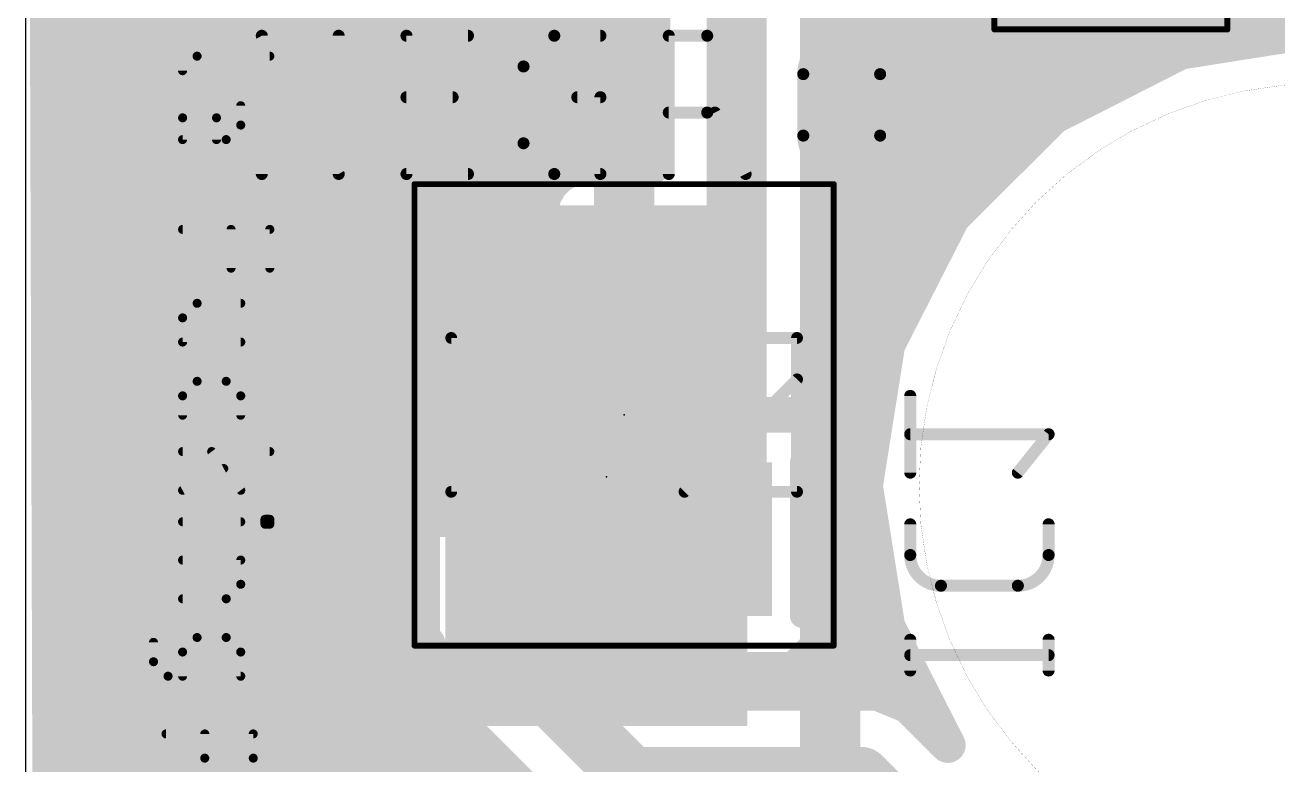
# Model space of a CAD drawing. Extents: x 96.6 to 118.5, y 69.7 to 92.9.
# Drawn here: x 96.55 to 107.13, y 81.82 to 88.07 of the extents above; entities that cross this region are included whole.
import ezdxf

# ---------------------------------------------------------------- set-up
doc = ezdxf.new("R2010")
doc.units = 0
for name, color, linetype in [('1', 12, 'CONTINUOUS'), ('16', 132, 'CONTINUOUS'), ('20', 31, 'CONTINUOUS'), ('21', 253, 'CONTINUOUS'), ('22', 253, 'CONTINUOUS'), ('23', 53, 'CONTINUOUS'), ('24', 53, 'CONTINUOUS'), ('25', 253, 'CONTINUOUS'), ('26', 253, 'CONTINUOUS'), ('39', 12, 'CONTINUOUS'), ('52', 253, 'CONTINUOUS')]:
    doc.layers.add(name, color=color, linetype=linetype)

# ---------------------------------------------------------------- blocks, each defined once
blk = doc.blocks.new('RECT')
blk.add_solid([(-0.5, -0.5), (0.5, -0.5), (-0.5, 0.5), (0.5, 0.5)])

msp = doc.modelspace()

# ---------------------------------------------------------------- linework, layer by layer
at = {"layer": '1'}
for points, const_width in [([(98.3296, 86.5078), (102.6818, 90.86)], 1.016), ([(103.35, 80.19), (103.35, 88.39)], 0.508), ([(98.3296, 83.7696), (98.3296, 86.5078)], 1.016), ([(98.815, 84.255), (98.35, 83.79)], 1.016), ([(101.46, 84.255), (98.815, 84.255)], 1.016), ([(98.35, 83.79), (98.3296, 83.7696)], 1.016), ([(98.35, 80.9), (98.35, 83.79)], 1.016)]:
    msp.add_lwpolyline(points, dxfattribs=dict(at, const_width=const_width))
at = {"layer": '1', "const_width": 0.508}
for points in [[(98.5836, 86.5078, 1), (98.0756, 86.5078)], [(98.15, 86.6874, 1), (98.5092, 86.3282)], [(98.815, 84.509, 1), (98.815, 84.001)], [(98.9946, 84.0754, 1), (98.6354, 84.4346)], [(101.46, 84.001, 1), (101.46, 84.509)], [(98.604, 83.79, 1), (98.096, 83.79)], [(98.1704, 83.9696, 1), (98.5296, 83.6104)], [(98.5296, 83.6104, 1), (98.1704, 83.9696)], [(98.15, 83.9492, 1), (98.5092, 83.59)], [(98.0756, 83.7696, 1), (98.5836, 83.7696)]]:
    msp.add_lwpolyline(points, format="xyb", dxfattribs=at)
at = {"layer": '16'}
for points, const_width in [([(97.0164, 73.8203), (97.0164, 91.9899)], 0.3), ([(101.8512, 89.001), (101.8512, 86.884)], 0.3), ([(102.56, 83.73), (102.56, 88.86)], 0.508), ([(103.2688, 84.6144), (103.2688, 88.3612)], 0.3), ([(97.0164, 88.2), (101.8512, 88.2)], 0.3), ([(103.2688, 88.2), (117.9968, 88.2)], 0.3), ([(107.5, 88.0369), (106.3086, 87.8482)], 0.3), ([(97.0164, 87.9), (101.8512, 87.9)], 0.3), ([(103.2688, 87.9), (106.6354, 87.9)], 0.3), ([(106.3086, 87.8482), (105.2339, 87.3006)], 0.3), ([(106.3086, 87.8482), (106.3086, 87.8482)], 0.3), ([(97.0164, 87.6), (101.8512, 87.6)], 0.3), ([(103.2688, 87.6), (105.8214, 87.6)], 0.3), ([(99.62, 87.39), (98.72, 86.49)], 0.508), ([(101.17, 87.39), (99.62, 87.39)], 0.508), ([(101.61, 86.95), (101.17, 87.39)], 0.508), ([(97.0164, 87.3), (101.8512, 87.3)], 0.3), ([(103.2688, 87.3), (105.2333, 87.3)], 0.3), ([(105.2339, 87.3006), (104.381, 86.4477)], 0.3), ([(105.2339, 87.3006), (105.2339, 87.3006)], 0.3), ([(101.61, 85.83), (101.61, 86.95)], 0.508), ([(97.0164, 87), (101.8512, 87)], 0.3), ([(103.2688, 87), (104.9333, 87)], 0.3), ([(101.1541, 86.8565), (101.0619, 86.8033)], 0.3), ([(101.2568, 86.884), (101.1541, 86.8565)], 0.3), ([(101.61, 86.884), (101.2568, 86.884)], 0.3), ([(101.8512, 86.884), (101.61, 86.884)], 0.3), ([(101.61, 86.884), (101.61, 85.83)], 0.3), ([(101.61, 85.83), (101.61, 86.884)], 0.3), ([(100.9867, 86.7281), (100.9335, 86.6359)], 0.3), ([(101.0619, 86.8033), (100.9867, 86.7281)], 0.3), ([(97.0164, 86.7), (100.9705, 86.7)], 0.3), ([(100.9335, 86.6359), (100.906, 86.5332)], 0.3), ([(101.61, 86.7), (101.61, 86.7)], 0.3), ([(103.2688, 86.7), (104.6333, 86.7)], 0.3), ([(98.72, 86.49), (98.72, 77.15)], 0.508), ([(100.906, 86.5332), (100.906, 85.83)], 0.3), ([(97.0164, 86.4), (100.906, 86.4)], 0.3), ([(101.61, 86.4), (101.61, 86.4)], 0.3), ([(103.2688, 86.4), (104.3567, 86.4)], 0.3), ([(104.381, 86.4477), (103.8334, 85.373)], 0.3), ([(104.381, 86.4477), (104.381, 86.4477)], 0.3), ([(97.0164, 86.1), (100.906, 86.1)], 0.3), ([(101.61, 86.1), (101.61, 86.1)], 0.3), ([(103.2688, 86.1), (104.2038, 86.1)], 0.3), ([(97.0164, 85.8), (100.906, 85.8)], 0.3), ([(100.906, 85.83), (101.61, 85.83)], 0.3), ([(101.61, 85.83), (100.906, 85.83)], 0.3), ([(100.906, 85.83), (100.906, 85.1268)], 0.3), ([(101.61, 85.83), (101.61, 85.83)], 0.3), ([(101.61, 85.83), (101.61, 85.83)], 0.3), ([(101.61, 84.776), (101.61, 85.83)], 0.3), ([(101.61, 85.83), (101.61, 85.83)], 0.3), ([(101.61, 85.83), (101.61, 84.776)], 0.3), ([(101.61, 85.8), (101.61, 85.8)], 0.3), ([(103.2688, 85.8), (104.051, 85.8)], 0.3), ([(97.0164, 85.5), (100.906, 85.5)], 0.3), ([(101.61, 85.5), (101.61, 85.5)], 0.3), ([(103.2688, 85.5), (103.8981, 85.5)], 0.3), ([(103.8334, 85.373), (103.6447, 84.1816)], 0.3), ([(103.8334, 85.373), (103.8334, 85.373)], 0.3), ([(97.0164, 85.2), (100.906, 85.2)], 0.3), ([(100.906, 85.1268), (100.9335, 85.0241)], 0.3), ([(101.61, 85.2), (101.61, 85.2)], 0.3), ([(103.2688, 85.2), (103.806, 85.2)], 0.3), ([(100.9335, 85.0241), (100.9867, 84.9319)], 0.3), ([(100.9867, 84.9319), (101.0619, 84.8567)], 0.3), ([(97.0164, 84.9), (101.0187, 84.9)], 0.3), ([(100.1716, 84.8348), (99.9052, 84.5684)], 0.3), ([(101.0999, 84.8348), (100.1716, 84.8348)], 0.3), ([(101.0619, 84.8567), (101.0999, 84.8348)], 0.3), ([(101.61, 84.9), (101.61, 84.9)], 0.3), ([(103.2688, 84.9), (103.7585, 84.9)], 0.3), ([(101.4148, 84.5684), (101.189, 84.7942)], 0.3), ([(101.189, 84.7942), (101.2568, 84.776)], 0.3), ([(101.2568, 84.776), (101.61, 84.776)], 0.3), ([(101.61, 84.776), (101.8512, 84.776)], 0.3), ([(101.8512, 84.776), (101.8512, 84.6144)], 0.3), ([(97.0164, 84.6), (99.9368, 84.6)], 0.3), ([(101.3832, 84.6), (101.8368, 84.6)], 0.3), ([(101.8512, 84.6144), (101.8052, 84.5684)], 0.3), ([(103.3148, 84.5684), (103.2688, 84.6144)], 0.3), ([(103.2832, 84.6), (103.711, 84.6)], 0.3), ([(99.9052, 84.5684), (99.9052, 82.8916)], 0.3), ([(101.4148, 82.9776), (101.4148, 84.5684)], 0.3), ([(101.8052, 84.5684), (101.8052, 82.8916)], 0.3), ([(103.3148, 82.8916), (103.3148, 84.5684)], 0.3), ([(97.0164, 84.3), (99.9052, 84.3)], 0.3), ([(101.4148, 84.3), (101.8052, 84.3)], 0.3), ([(103.3148, 84.3), (103.6634, 84.3)], 0.3), ([(103.6447, 84.1816), (103.6447, 84.1816)], 0.3), ([(103.6447, 84.1816), (103.8334, 82.9903)], 0.3), ([(97.0164, 84), (99.9052, 84)], 0.3), ([(101.4148, 84), (101.8052, 84)], 0.3), ([(103.3148, 84), (103.6735, 84)], 0.3), ([(100.66, 83.73), (100.66, 82.73)], 0.508), ([(97.0164, 83.7), (99.9052, 83.7)], 0.3), ([(101.4148, 83.7), (101.8052, 83.7)], 0.3), ([(103.3148, 83.7), (103.721, 83.7)], 0.3), ([(97.0164, 83.4), (99.9052, 83.4)], 0.3), ([(101.4148, 83.4), (101.8052, 83.4)], 0.3), ([(103.3148, 83.4), (103.7685, 83.4)], 0.3), ([(97.0164, 83.1), (99.9052, 83.1)], 0.3), ([(101.4148, 83.1), (101.8052, 83.1)], 0.3), ([(103.3148, 83.1), (103.816, 83.1)], 0.3), ([(101.9636, 82.4288), (101.4148, 82.9776)], 0.3), ([(103.8334, 82.9903), (103.8334, 82.9903)], 0.3), ([(103.8334, 82.9903), (104.3438, 81.9886)], 0.3), ([(97.0164, 82.8), (99.9512, 82.8)], 0.3), ([(99.9052, 82.8916), (99.9512, 82.8456)], 0.3), ([(99.9512, 82.8456), (99.9512, 82.589)], 0.3), ([(100.66, 82.73), (101.67, 81.72)], 0.508), ([(101.5924, 82.8), (101.8968, 82.8)], 0.3), ([(101.8052, 82.8916), (102.0716, 82.6252)], 0.3), ([(103.0484, 82.6252), (103.3148, 82.8916)], 0.3), ([(103.2232, 82.8), (103.9303, 82.8)], 0.3), ([(99.9512, 82.589), (100.0591, 82.3285)], 0.3), ([(102.0716, 82.6252), (103.0484, 82.6252)], 0.3), ([(97.0164, 82.5), (99.9881, 82.5)], 0.3), ([(101.8924, 82.5), (104.0832, 82.5)], 0.3), ([(103.751, 82.4288), (101.9636, 82.4288)], 0.3), ([(104.0115, 82.3209), (103.751, 82.4288)], 0.3), ([(100.0591, 82.3285), (101.0691, 81.3185)], 0.3), ([(104.3438, 81.9886), (104.0115, 82.3209)], 0.3), ([(97.0164, 82.2), (100.1876, 82.2)], 0.3), ([(104.1324, 82.2), (104.2361, 82.2)], 0.3), ([(97.0164, 81.9), (100.4876, 81.9)], 0.3), ([(101.67, 81.72), (103.61, 81.72)], 0.508), ([(103.61, 81.72), (104.35, 80.98)], 0.508)]:
    msp.add_lwpolyline(points, dxfattribs=dict(at, const_width=const_width))
for points, const_width in [([(97.0164, 88.275, 1), (97.0164, 88.125)], 0.15), ([(101.8512, 88.125, 1), (101.8512, 88.275)], 0.15), ([(103.2688, 88.275, 1), (103.2688, 88.125)], 0.15), ([(97.0164, 87.975, 1), (97.0164, 87.825)], 0.15), ([(101.8512, 87.825, 1), (101.8512, 87.975)], 0.15), ([(103.2688, 87.975, 1), (103.2688, 87.825)], 0.15), ([(106.6354, 87.825, 1), (106.6354, 87.975)], 0.15), ([(106.3086, 87.9232, 1), (106.3086, 87.7732)], 0.15), ([(106.2969, 87.9223, 1), (106.3204, 87.7742)], 0.15), ([(106.3427, 87.7814, 1), (106.2746, 87.9151)], 0.15), ([(106.3086, 87.7732, 1), (106.3086, 87.9232)], 0.15), ([(97.0164, 87.675, 1), (97.0164, 87.525)], 0.15), ([(101.8512, 87.525, 1), (101.8512, 87.675)], 0.15), ([(103.2688, 87.675, 1), (103.2688, 87.525)], 0.15), ([(105.8214, 87.525, 1), (105.8214, 87.675)], 0.15), ([(99.62, 87.517, 1), (99.62, 87.263)], 0.254), ([(99.7098, 87.3002, 1), (99.5302, 87.4798)], 0.254), ([(101.2598, 87.4798, 1), (101.0802, 87.3002)], 0.254), ([(101.17, 87.263, 1), (101.17, 87.517)], 0.254), ([(97.0164, 87.375, 1), (97.0164, 87.225)], 0.15), ([(101.8512, 87.225, 1), (101.8512, 87.375)], 0.15), ([(103.2688, 87.375, 1), (103.2688, 87.225)], 0.15), ([(105.2339, 87.3756, 1), (105.2339, 87.2256)], 0.15), ([(105.1999, 87.3675, 1), (105.268, 87.2338)], 0.15), ([(105.2869, 87.2476, 1), (105.1809, 87.3537)], 0.15), ([(105.2333, 87.225, 1), (105.2333, 87.375)], 0.15), ([(105.2339, 87.2256, 1), (105.2339, 87.3756)], 0.15), ([(101.737, 86.95, 1), (101.483, 86.95)], 0.254), ([(97.0164, 87.075, 1), (97.0164, 86.925)], 0.15), ([(101.5202, 86.8602, 1), (101.6998, 87.0398)], 0.254), ([(101.8512, 86.925, 1), (101.8512, 87.075)], 0.15), ([(103.2688, 87.075, 1), (103.2688, 86.925)], 0.15), ([(104.9333, 86.925, 1), (104.9333, 87.075)], 0.15), ([(101.1346, 86.9289, 1), (101.1735, 86.784)], 0.15), ([(101.1916, 86.7915, 1), (101.1166, 86.9214)], 0.15), ([(101.2568, 86.959, 1), (101.2568, 86.809)], 0.15), ([(101.2762, 86.8116, 1), (101.2374, 86.9564)], 0.15), ([(101.61, 86.959, 1), (101.61, 86.809)], 0.15), ([(101.685, 86.884, 1), (101.535, 86.884)], 0.15), ([(101.685, 86.884, 1), (101.535, 86.884)], 0.15), ([(101.61, 86.809, 1), (101.61, 86.959)], 0.15), ([(101.8512, 86.809, 1), (101.8512, 86.959)], 0.15), ([(100.9337, 86.7811, 1), (101.0398, 86.675)], 0.15), ([(101.0517, 86.6906, 1), (100.9218, 86.7656)], 0.15), ([(101.0244, 86.8682, 1), (101.0994, 86.7383)], 0.15), ([(101.115, 86.7502, 1), (101.0089, 86.8563)], 0.15), ([(101.7762, 86.884, 1), (101.9262, 86.884)], 0.15), ([(97.0164, 86.775, 1), (97.0164, 86.625)], 0.15), ([(101.006, 86.6165, 1), (100.8611, 86.6553)], 0.15), ([(100.9705, 86.625, 1), (100.9705, 86.775)], 0.15), ([(101.61, 86.775, 1), (101.61, 86.625)], 0.15), ([(101.61, 86.625, 1), (101.61, 86.775)], 0.15), ([(103.2688, 86.775, 1), (103.2688, 86.625)], 0.15), ([(104.6333, 86.625, 1), (104.6333, 86.775)], 0.15), ([(98.847, 86.49, 1), (98.593, 86.49)], 0.254), ([(98.6302, 86.5798, 1), (98.8098, 86.4002)], 0.254), ([(100.981, 86.5332, 1), (100.831, 86.5332)], 0.15), ([(100.8686, 86.6734, 1), (100.9985, 86.5984)], 0.15), ([(97.0164, 86.475, 1), (97.0164, 86.325)], 0.15), ([(100.8336, 86.5526, 1), (100.9784, 86.5138)], 0.15), ([(100.906, 86.325, 1), (100.906, 86.475)], 0.15), ([(101.61, 86.475, 1), (101.61, 86.325)], 0.15), ([(101.61, 86.325, 1), (101.61, 86.475)], 0.15), ([(103.2688, 86.475, 1), (103.2688, 86.325)], 0.15), ([(104.456, 86.4477, 1), (104.306, 86.4477)], 0.15), ([(104.328, 86.5008, 1), (104.434, 86.3947)], 0.15), ([(104.4478, 86.4137, 1), (104.3142, 86.4818)], 0.15), ([(104.3567, 86.325, 1), (104.3567, 86.475)], 0.15), ([(104.306, 86.4477, 1), (104.456, 86.4477)], 0.15), ([(97.0164, 86.175, 1), (97.0164, 86.025)], 0.15), ([(100.906, 86.025, 1), (100.906, 86.175)], 0.15), ([(101.61, 86.175, 1), (101.61, 86.025)], 0.15), ([(101.61, 86.025, 1), (101.61, 86.175)], 0.15), ([(103.2688, 86.175, 1), (103.2688, 86.025)], 0.15), ([(104.2038, 86.025, 1), (104.2038, 86.175)], 0.15), ([(97.0164, 85.875, 1), (97.0164, 85.725)], 0.15), ([(100.906, 85.905, 1), (100.906, 85.755)], 0.15), ([(100.906, 85.905, 1), (100.906, 85.755)], 0.15), ([(100.981, 85.83, 1), (100.831, 85.83)], 0.15), ([(100.831, 85.83, 1), (100.981, 85.83)], 0.15), ([(100.906, 85.725, 1), (100.906, 85.875)], 0.15), ([(101.483, 85.83, 1), (101.737, 85.83)], 0.254), ([(101.61, 85.905, 1), (101.61, 85.755)], 0.15), ([(101.685, 85.83, 1), (101.535, 85.83)], 0.15), ([(101.685, 85.83, 1), (101.535, 85.83)], 0.15), ([(101.61, 85.905, 1), (101.61, 85.755)], 0.15), ([(101.685, 85.83, 1), (101.535, 85.83)], 0.15), ([(101.61, 85.875, 1), (101.61, 85.725)], 0.15), ([(101.535, 85.83, 1), (101.685, 85.83)], 0.15), ([(101.535, 85.83, 1), (101.685, 85.83)], 0.15), ([(101.535, 85.83, 1), (101.685, 85.83)], 0.15), ([(101.61, 85.755, 1), (101.61, 85.905)], 0.15), ([(101.61, 85.755, 1), (101.61, 85.905)], 0.15), ([(101.61, 85.755, 1), (101.61, 85.905)], 0.15), ([(101.61, 85.755, 1), (101.61, 85.905)], 0.15), ([(101.61, 85.725, 1), (101.61, 85.875)], 0.15), ([(103.2688, 85.875, 1), (103.2688, 85.725)], 0.15), ([(104.051, 85.725, 1), (104.051, 85.875)], 0.15), ([(97.0164, 85.575, 1), (97.0164, 85.425)], 0.15), ([(100.906, 85.425, 1), (100.906, 85.575)], 0.15), ([(101.61, 85.575, 1), (101.61, 85.425)], 0.15), ([(101.61, 85.425, 1), (101.61, 85.575)], 0.15), ([(103.2688, 85.575, 1), (103.2688, 85.425)], 0.15), ([(103.8981, 85.425, 1), (103.8981, 85.575)], 0.15), ([(103.9084, 85.373, 1), (103.7584, 85.373)], 0.15), ([(103.7666, 85.407, 1), (103.9002, 85.3389)], 0.15), ([(103.9075, 85.3613, 1), (103.7593, 85.3847)], 0.15), ([(103.7584, 85.373, 1), (103.9084, 85.373)], 0.15), ([(97.0164, 85.275, 1), (97.0164, 85.125)], 0.15), ([(100.9784, 85.1462, 1), (100.8336, 85.1074)], 0.15), ([(100.906, 85.125, 1), (100.906, 85.275)], 0.15), ([(101.61, 85.275, 1), (101.61, 85.125)], 0.15), ([(101.61, 85.125, 1), (101.61, 85.275)], 0.15), ([(103.2688, 85.275, 1), (103.2688, 85.125)], 0.15), ([(103.806, 85.125, 1), (103.806, 85.275)], 0.15), ([(100.831, 85.1268, 1), (100.981, 85.1268)], 0.15), ([(100.9985, 85.0616, 1), (100.8686, 84.9866)], 0.15), ([(100.8611, 85.0046, 1), (101.006, 85.0435)], 0.15), ([(101.0398, 84.985, 1), (100.9337, 84.8789)], 0.15), ([(97.0164, 84.975, 1), (97.0164, 84.825)], 0.15), ([(100.1716, 84.9098, 1), (100.1716, 84.7598)], 0.15), ([(100.2246, 84.7818, 1), (100.1186, 84.8878)], 0.15), ([(100.9218, 84.8944, 1), (101.0517, 84.9694)], 0.15), ([(101.0994, 84.9217, 1), (101.0244, 84.7918)], 0.15), ([(101.0089, 84.8037, 1), (101.115, 84.9098)], 0.15), ([(101.0187, 84.825, 1), (101.0187, 84.975)], 0.15), ([(101.0624, 84.7698, 1), (101.1374, 84.8998)], 0.15), ([(101.0999, 84.7598, 1), (101.0999, 84.9098)], 0.15), ([(101.61, 84.975, 1), (101.61, 84.825)], 0.15), ([(101.61, 84.825, 1), (101.61, 84.975)], 0.15), ([(103.2688, 84.975, 1), (103.2688, 84.825)], 0.15), ([(103.7585, 84.825, 1), (103.7585, 84.975)], 0.15), ([(101.2084, 84.8666, 1), (101.1696, 84.7217)], 0.15), ([(101.242, 84.8472, 1), (101.136, 84.7411)], 0.15), ([(101.2568, 84.851, 1), (101.2568, 84.701)], 0.15), ([(101.2374, 84.7036, 1), (101.2762, 84.8484)], 0.15), ([(101.61, 84.851, 1), (101.61, 84.701)], 0.15), ([(101.535, 84.776, 1), (101.685, 84.776)], 0.15), ([(101.535, 84.776, 1), (101.685, 84.776)], 0.15), ([(101.61, 84.701, 1), (101.61, 84.851)], 0.15), ([(101.9262, 84.776, 1), (101.7762, 84.776)], 0.15), ([(101.8512, 84.701, 1), (101.8512, 84.851)], 0.15), ([(97.0164, 84.675, 1), (97.0164, 84.525)], 0.15), ([(99.9368, 84.525, 1), (99.9368, 84.675)], 0.15), ([(101.3832, 84.675, 1), (101.3832, 84.525)], 0.15), ([(101.9042, 84.5613, 1), (101.7982, 84.6674)], 0.15), ([(101.8368, 84.525, 1), (101.8368, 84.675)], 0.15), ([(103.3218, 84.6674, 1), (103.2158, 84.5613)], 0.15), ([(103.2832, 84.675, 1), (103.2832, 84.525)], 0.15), ([(103.711, 84.525, 1), (103.711, 84.675)], 0.15), ([(99.9802, 84.5684, 1), (99.8302, 84.5684)], 0.15), ([(99.8522, 84.6214, 1), (99.9582, 84.5154)], 0.15), ([(101.4898, 84.5684, 1), (101.3398, 84.5684)], 0.15), ([(101.3618, 84.5154, 1), (101.4678, 84.6214)], 0.15), ([(101.8802, 84.5684, 1), (101.7302, 84.5684)], 0.15), ([(101.7522, 84.6214, 1), (101.8582, 84.5153)], 0.15), ([(101.7762, 84.6144, 1), (101.9262, 84.6144)], 0.15), ([(103.1938, 84.6144, 1), (103.3438, 84.6144)], 0.15), ([(103.3898, 84.5684, 1), (103.2398, 84.5684)], 0.15), ([(103.2618, 84.5153, 1), (103.3678, 84.6214)], 0.15), ([(97.0164, 84.375, 1), (97.0164, 84.225)], 0.15), ([(99.9052, 84.225, 1), (99.9052, 84.375)], 0.15), ([(101.4148, 84.375, 1), (101.4148, 84.225)], 0.15), ([(101.8052, 84.225, 1), (101.8052, 84.375)], 0.15), ([(103.3148, 84.375, 1), (103.3148, 84.225)], 0.15), ([(103.6634, 84.225, 1), (103.6634, 84.375)], 0.15), ([(103.7188, 84.1934, 1), (103.5706, 84.1699)], 0.15), ([(103.7197, 84.1816, 1), (103.5697, 84.1816)], 0.15), ([(103.5706, 84.1934, 1), (103.7188, 84.1699)], 0.15), ([(103.5697, 84.1816, 1), (103.7197, 84.1816)], 0.15), ([(97.0164, 84.075, 1), (97.0164, 83.925)], 0.15), ([(99.9052, 83.925, 1), (99.9052, 84.075)], 0.15), ([(101.4148, 84.075, 1), (101.4148, 83.925)], 0.15), ([(101.8052, 83.925, 1), (101.8052, 84.075)], 0.15), ([(103.3148, 84.075, 1), (103.3148, 83.925)], 0.15), ([(103.6735, 83.925, 1), (103.6735, 84.075)], 0.15), ([(100.787, 83.73, 1), (100.533, 83.73)], 0.254), ([(97.0164, 83.775, 1), (97.0164, 83.625)], 0.15), ([(99.9052, 83.625, 1), (99.9052, 83.775)], 0.15), ([(101.4148, 83.775, 1), (101.4148, 83.625)], 0.15), ([(101.8052, 83.625, 1), (101.8052, 83.775)], 0.15), ([(102.433, 83.73, 1), (102.687, 83.73)], 0.254), ([(103.3148, 83.775, 1), (103.3148, 83.625)], 0.15), ([(103.721, 83.625, 1), (103.721, 83.775)], 0.15), ([(97.0164, 83.475, 1), (97.0164, 83.325)], 0.15), ([(99.9052, 83.325, 1), (99.9052, 83.475)], 0.15), ([(101.4148, 83.475, 1), (101.4148, 83.325)], 0.15), ([(101.8052, 83.325, 1), (101.8052, 83.475)], 0.15), ([(103.3148, 83.475, 1), (103.3148, 83.325)], 0.15), ([(103.7685, 83.325, 1), (103.7685, 83.475)], 0.15), ([(97.0164, 83.175, 1), (97.0164, 83.025)], 0.15), ([(99.9052, 83.025, 1), (99.9052, 83.175)], 0.15), ([(101.4148, 83.175, 1), (101.4148, 83.025)], 0.15), ([(101.8052, 83.025, 1), (101.8052, 83.175)], 0.15), ([(103.3148, 83.175, 1), (103.3148, 83.025)], 0.15), ([(103.816, 83.025, 1), (103.816, 83.175)], 0.15), ([(101.4678, 83.0306, 1), (101.3618, 82.9246)], 0.15), ([(101.3398, 82.9776, 1), (101.4898, 82.9776)], 0.15), ([(103.9084, 82.9903, 1), (103.7584, 82.9903)], 0.15), ([(103.9002, 83.0243, 1), (103.7666, 82.9562)], 0.15), ([(103.7584, 82.9903, 1), (103.9084, 82.9903)], 0.15), ([(103.7593, 82.9786, 1), (103.9075, 83.002)], 0.15), ([(97.0164, 82.875, 1), (97.0164, 82.725)], 0.15), ([(99.9582, 82.9446, 1), (99.8522, 82.8386)], 0.15), ([(99.8302, 82.8916, 1), (99.9802, 82.8916)], 0.15), ([(100.0262, 82.8456, 1), (99.8762, 82.8456)], 0.15), ([(99.8982, 82.7926, 1), (100.0042, 82.8987)], 0.15), ([(99.9512, 82.725, 1), (99.9512, 82.875)], 0.15), ([(100.7498, 82.8198, 1), (100.5702, 82.6402)], 0.254), ([(101.5924, 82.875, 1), (101.5924, 82.725)], 0.15), ([(101.8582, 82.9446, 1), (101.7522, 82.8386)], 0.15), ([(101.7302, 82.8916, 1), (101.8802, 82.8916)], 0.15), ([(101.8968, 82.725, 1), (101.8968, 82.875)], 0.15), ([(103.2232, 82.875, 1), (103.2232, 82.725)], 0.15), ([(103.2398, 82.8916, 1), (103.3898, 82.8916)], 0.15), ([(103.3678, 82.8386, 1), (103.2618, 82.9446)], 0.15), ([(103.9303, 82.725, 1), (103.9303, 82.875)], 0.15), ([(100.533, 82.73, 1), (100.787, 82.73)], 0.254), ([(100.0205, 82.6177, 1), (99.8819, 82.5603)], 0.15), ([(102.0716, 82.7002, 1), (102.0716, 82.5502)], 0.15), ([(102.0186, 82.5722, 1), (102.1246, 82.6782)], 0.15), ([(102.9954, 82.6782, 1), (103.1014, 82.5722)], 0.15), ([(103.0484, 82.5502, 1), (103.0484, 82.7002)], 0.15), ([(97.0164, 82.575, 1), (97.0164, 82.425)], 0.15), ([(99.8762, 82.589, 1), (100.0262, 82.589)], 0.15), ([(99.9881, 82.425, 1), (99.9881, 82.575)], 0.15), ([(101.8924, 82.575, 1), (101.8924, 82.425)], 0.15), ([(104.0832, 82.425, 1), (104.0832, 82.575)], 0.15), ([(101.9636, 82.5038, 1), (101.9636, 82.3538)], 0.15), ([(101.9106, 82.3758, 1), (102.0166, 82.4818)], 0.15), ([(103.7797, 82.4981, 1), (103.7223, 82.3595)], 0.15), ([(103.751, 82.3538, 1), (103.751, 82.5038)], 0.15), ([(100.1121, 82.3815, 1), (100.0061, 82.2755)], 0.15), ([(99.9898, 82.2998, 1), (100.1284, 82.3572)], 0.15), ([(104.0645, 82.3739, 1), (103.9585, 82.2679)], 0.15), ([(103.9828, 82.2516, 1), (104.0402, 82.3902)], 0.15), ([(97.0164, 82.275, 1), (97.0164, 82.125)], 0.15), ([(100.1876, 82.125, 1), (100.1876, 82.275)], 0.15), ([(104.1324, 82.275, 1), (104.1324, 82.125)], 0.15), ([(104.2361, 82.125, 1), (104.2361, 82.275)], 0.15), ([(104.2769, 81.9546, 1), (104.4106, 82.0227)], 0.15), ([(104.2907, 81.9356, 1), (104.3968, 82.0416)], 0.15), ([(97.0164, 81.975, 1), (97.0164, 81.825)], 0.15), ([(100.4876, 81.825, 1), (100.4876, 81.975)], 0.15), ([(101.67, 81.847, 1), (101.67, 81.593)], 0.254), ([(101.5802, 81.6302, 1), (101.7598, 81.8098)], 0.254), ([(103.6998, 81.8098, 1), (103.5202, 81.6302)], 0.254), ([(103.61, 81.593, 1), (103.61, 81.847)], 0.254)]:
    msp.add_lwpolyline(points, format="xyb", dxfattribs=dict(at, const_width=const_width))
at = {"layer": '20', "const_width": 0.01}
msp.add_lwpolyline([(96.5566, 91.9899), (96.5566, 73.6885)], dxfattribs=at)
at = {"layer": '20', "const_width": 0.001}
msp.add_lwpolyline([(107.5, 80.7816, 1), (107.5, 87.5816, 1), (107.5, 80.7816)], format="xyb", dxfattribs=at)
at = {"layer": '21'}
for points, const_width in [([(96.9866, 92.1199), (97.0566, 70.1385)], 0.8128), ([(98.6183, 87.8115), (98.0045, 87.8115)], 0.0762), ([(98.3728, 87.2292), (98.3728, 87.3928)], 0.0762), ([(97.8817, 87.2905), (97.8817, 87.1064)], 0.0762), ([(98.1682, 87.1064), (98.1682, 87.2905)], 0.0762), ([(97.8817, 87.1064), (98.25, 87.1064)], 0.0762), ([(97.8817, 86.3474), (98.6183, 86.3474)], 0.0762), ([(98.2909, 86.3474), (98.2909, 86.02)], 0.0762), ([(98.6183, 86.3474), (98.6183, 86.02)], 0.0762), ([(98.3728, 85.7228), (98.0045, 85.7228)], 0.0762), ([(97.8817, 85.6), (97.8817, 85.3954)], 0.0762), ([(97.8817, 85.3954), (98.3728, 85.3954)], 0.0762), ([(98.0045, 85.0635), (98.25, 85.0635)], 0.0762), ([(97.8817, 84.7771), (97.8817, 84.9407)], 0.0762), ([(98.3728, 84.9407), (98.3728, 84.7771)], 0.0762), ([(97.8817, 84.4698), (98.6183, 84.4698)], 0.0762), ([(98.3728, 84.1424), (98.1272, 84.4698)], 0.0762), ([(97.8817, 84.1424), (98.2295, 84.3266)], 0.0762), ([(97.8817, 83.8766), (98.3728, 83.8766)], 0.0762), ([(98.5774, 83.8971), (98.6183, 83.8971)], 0.0762), ([(98.5774, 83.8562), (98.5774, 83.8971)], 0.0762), ([(98.6183, 83.8562), (98.5774, 83.8562)], 0.0762), ([(98.6183, 83.8971), (98.6183, 83.8562)], 0.0762), ([(97.8817, 83.5526), (98.3728, 83.5526)], 0.0762), ([(98.3728, 83.5526), (98.3728, 83.348)], 0.0762), ([(98.25, 83.2253), (97.8817, 83.2253)], 0.0762), ([(97.6362, 82.6938), (97.6362, 82.8574)], 0.0762), ([(98.0045, 82.8984), (98.25, 82.8984)], 0.0762), ([(97.8817, 82.571), (97.8817, 82.7756)], 0.0762), ([(98.3728, 82.7756), (98.3728, 82.571)], 0.0762), ([(98.3728, 82.571), (97.7589, 82.571)], 0.0762), ([(97.7417, 82.0834), (98.4783, 82.0834)], 0.0762), ([(98.0691, 81.8788), (98.0691, 82.0834)], 0.0762), ([(98.4783, 82.0834), (98.4783, 81.8788)], 0.0762)]:
    msp.add_lwpolyline(points, dxfattribs=dict(at, const_width=const_width))
for points, const_width in [([(98.0045, 87.8115, 0.4142), (97.8817, 87.6887)], 0.0762), ([(98.0045, 87.8306, 1), (98.0045, 87.7925)], 0.0381), ([(98.0045, 87.7925, 1), (98.0045, 87.8306)], 0.0381), ([(98.6183, 87.7925, 1), (98.6183, 87.8306)], 0.0381), ([(97.8626, 87.6887, 1), (97.9007, 87.6887)], 0.0381), ([(98.1682, 87.2905, 1), (97.8817, 87.2905)], 0.0762), ([(98.3918, 87.3928, 1), (98.3537, 87.3928)], 0.0381), ([(97.8626, 87.2905, 1), (97.9007, 87.2905)], 0.0381), ([(97.9008, 87.2905, 1), (97.8627, 87.2905)], 0.0381), ([(98.1872, 87.2905, 1), (98.1491, 87.2905)], 0.0381), ([(98.1491, 87.2905, 1), (98.1872, 87.2905)], 0.0381), ([(98.25, 87.1064, 0.4142), (98.3728, 87.2292)], 0.0762), ([(98.3918, 87.2292, 1), (98.3537, 87.2292)], 0.0381), ([(98.3537, 87.2292, 1), (98.3918, 87.2292)], 0.0381), ([(97.8817, 87.1254, 1), (97.8817, 87.0873)], 0.0381), ([(97.8627, 87.1064, 1), (97.9008, 87.1064)], 0.0381), ([(98.1491, 87.1064, 1), (98.1872, 87.1064)], 0.0381), ([(98.25, 87.1254, 1), (98.25, 87.0873)], 0.0381), ([(98.25, 87.0873, 1), (98.25, 87.1254)], 0.0381), ([(97.8817, 86.3664, 1), (97.8817, 86.3283)], 0.0381), ([(98.31, 86.3474, 1), (98.2719, 86.3474)], 0.0381), ([(98.6373, 86.3474, 1), (98.5993, 86.3474)], 0.0381), ([(98.6183, 86.3283, 1), (98.6183, 86.3664)], 0.0381), ([(98.2719, 86.02, 1), (98.31, 86.02)], 0.0381), ([(98.5993, 86.02, 1), (98.6373, 86.02)], 0.0381), ([(98.0045, 85.7228, 0.4142), (97.8817, 85.6)], 0.0762), ([(98.0045, 85.7418, 1), (98.0045, 85.7037)], 0.0381), ([(98.0045, 85.7037, 1), (98.0045, 85.7418)], 0.0381), ([(98.3728, 85.7037, 1), (98.3728, 85.7418)], 0.0381), ([(97.8626, 85.6, 1), (97.9007, 85.6)], 0.0381), ([(97.9008, 85.6, 1), (97.8627, 85.6)], 0.0381), ([(97.8817, 85.4145, 1), (97.8817, 85.3764)], 0.0381), ([(97.8627, 85.3954, 1), (97.9008, 85.3954)], 0.0381), ([(98.3728, 85.3764, 1), (98.3728, 85.4145)], 0.0381), ([(98.0045, 85.0635, 0.4142), (97.8817, 84.9407)], 0.0762), ([(98.0045, 85.0826, 1), (98.0045, 85.0445)], 0.0381), ([(98.0045, 85.0445, 1), (98.0045, 85.0826)], 0.0381), ([(98.3728, 84.9407, 0.4142), (98.25, 85.0635)], 0.0762), ([(98.25, 85.0826, 1), (98.25, 85.0445)], 0.0381), ([(98.25, 85.0445, 1), (98.25, 85.0826)], 0.0381), ([(97.9008, 84.9407, 1), (97.8627, 84.9407)], 0.0381), ([(97.8627, 84.9407, 1), (97.9008, 84.9407)], 0.0381), ([(98.3918, 84.9407, 1), (98.3537, 84.9407)], 0.0381), ([(98.3537, 84.9407, 1), (98.3918, 84.9407)], 0.0381), ([(97.8627, 84.7771, 1), (97.9008, 84.7771)], 0.0381), ([(98.3537, 84.7771, 1), (98.3918, 84.7771)], 0.0381), ([(97.8817, 84.4889, 1), (97.8817, 84.4508)], 0.0381), ([(98.1425, 84.4812, 1), (98.112, 84.4584)], 0.0381), ([(98.6183, 84.4508, 1), (98.6183, 84.4889)], 0.0381), ([(98.2385, 84.3097, 1), (98.2206, 84.3434)], 0.0381), ([(97.8728, 84.1593, 1), (97.8906, 84.1256)], 0.0381), ([(98.3575, 84.131, 1), (98.388, 84.1539)], 0.0381), ([(97.8817, 83.8957, 1), (97.8817, 83.8576)], 0.0381), ([(98.3728, 83.8576, 1), (98.3728, 83.8957)], 0.0381), ([(98.5964, 83.8971, 1), (98.5583, 83.8971)], 0.0381), ([(98.5774, 83.9161, 1), (98.5774, 83.878)], 0.0381), ([(98.5774, 83.8752, 1), (98.5774, 83.8371)], 0.0381), ([(98.6373, 83.8971, 1), (98.5993, 83.8971)], 0.0381), ([(98.6183, 83.878, 1), (98.6183, 83.9161)], 0.0381), ([(98.6183, 83.8371, 1), (98.6183, 83.8752)], 0.0381), ([(98.5583, 83.8562, 1), (98.5964, 83.8562)], 0.0381), ([(98.5993, 83.8562, 1), (98.6373, 83.8562)], 0.0381), ([(97.8817, 83.5717, 1), (97.8817, 83.5336)], 0.0381), ([(98.3918, 83.5526, 1), (98.3537, 83.5526)], 0.0381), ([(98.3728, 83.5336, 1), (98.3728, 83.5717)], 0.0381), ([(98.25, 83.2253, 0.4142), (98.3728, 83.348)], 0.0762), ([(98.3918, 83.348, 1), (98.3537, 83.348)], 0.0381), ([(98.3537, 83.348, 1), (98.3918, 83.348)], 0.0381), ([(97.8817, 83.2443, 1), (97.8817, 83.2062)], 0.0381), ([(98.25, 83.2443, 1), (98.25, 83.2062)], 0.0381), ([(98.25, 83.2062, 1), (98.25, 83.2443)], 0.0381), ([(97.6552, 82.8574, 1), (97.6171, 82.8574)], 0.0381), ([(98.0045, 82.8984, 0.4142), (97.8817, 82.7756)], 0.0762), ([(98.0045, 82.9174, 1), (98.0045, 82.8793)], 0.0381), ([(98.0045, 82.8793, 1), (98.0045, 82.9174)], 0.0381), ([(98.3728, 82.7756, 0.4142), (98.25, 82.8984)], 0.0762), ([(98.25, 82.9174, 1), (98.25, 82.8793)], 0.0381), ([(98.25, 82.8793, 1), (98.25, 82.9174)], 0.0381), ([(97.6362, 82.6938, 0.4142), (97.7589, 82.571)], 0.0762), ([(97.6552, 82.6938, 1), (97.6171, 82.6938)], 0.0381), ([(97.9008, 82.7756, 1), (97.8627, 82.7756)], 0.0381), ([(97.8627, 82.7756, 1), (97.9008, 82.7756)], 0.0381), ([(98.3918, 82.7756, 1), (98.3537, 82.7756)], 0.0381), ([(98.3537, 82.7756, 1), (98.3918, 82.7756)], 0.0381), ([(97.6171, 82.6938, 1), (97.6552, 82.6938)], 0.0381), ([(97.7589, 82.59, 1), (97.7589, 82.5519)], 0.0381), ([(97.7589, 82.5519, 1), (97.7589, 82.59)], 0.0381), ([(97.8627, 82.571, 1), (97.9008, 82.571)], 0.0381), ([(98.3537, 82.571, 1), (98.3918, 82.571)], 0.0381), ([(98.3728, 82.5519, 1), (98.3728, 82.59)], 0.0381), ([(97.7417, 82.1024, 1), (97.7417, 82.0643)], 0.0381), ([(98.0881, 82.0834, 1), (98.05, 82.0834)], 0.0381), ([(98.4973, 82.0834, 1), (98.4593, 82.0834)], 0.0381), ([(98.4783, 82.0643, 1), (98.4783, 82.1024)], 0.0381), ([(98.0691, 81.8788, 1), (98.4783, 81.8788)], 0.0762), ([(98.0881, 81.8788, 1), (98.05, 81.8788)], 0.0381), ([(98.05, 81.8788, 1), (98.0881, 81.8788)], 0.0381), ([(98.4973, 81.8788, 1), (98.4593, 81.8788)], 0.0381), ([(98.4593, 81.8788, 1), (98.4973, 81.8788)], 0.0381)]:
    msp.add_lwpolyline(points, format="xyb", dxfattribs=dict(at, const_width=const_width))
at = {"layer": '22', "const_width": 0.2}
for points in [[(103.07, 84.83), (100.15, 84.83)], [(100.15, 84.83), (100.15, 84.73)], [(103.07, 84.73), (103.07, 84.83)], [(100.15, 84.73), (103.07, 84.73)], [(103.11, 83.08), (103.11, 84.38)]]:
    msp.add_lwpolyline(points, dxfattribs=at)
at = {"layer": '22', "const_width": 0.1}
for points in [[(100.15, 84.88, 1), (100.15, 84.78)], [(100.2, 84.83, 1), (100.1, 84.83)], [(103.12, 84.83, 1), (103.02, 84.83)], [(103.07, 84.78, 1), (103.07, 84.88)], [(100.15, 84.78, 1), (100.15, 84.68)], [(100.1, 84.73, 1), (100.2, 84.73)], [(103.02, 84.73, 1), (103.12, 84.73)], [(103.07, 84.68, 1), (103.07, 84.78)], [(103.16, 84.38, 1), (103.06, 84.38)], [(103.06, 83.08, 1), (103.16, 83.08)]]:
    msp.add_lwpolyline(points, format="xyb", dxfattribs=at)
at = {"layer": '23'}
msp.add_point((101.46, 84.255), dxfattribs=at)
at = {"layer": '24'}
msp.add_point((101.61, 84.78), dxfattribs=at)
at = {"layer": '25', "const_width": 0.1016}
for points in [[(98.5507, 86.8157), (98.5507, 87.9841)], [(98.5507, 87.9841), (99.1998, 86.8157)], [(99.1998, 86.8157), (99.1998, 87.9841)], [(99.7722, 86.8157), (99.7722, 87.9841)], [(99.7722, 87.9841), (100.2914, 87.9841)], [(101.0201, 87.9841), (101.4096, 87.9841)], [(101.9871, 86.8157), (101.9871, 87.9841)], [(101.9871, 87.9841), (102.3116, 87.9841)], [(100.7605, 87.0753), (100.7605, 87.7245)], [(103.1227, 87.1403), (103.1227, 87.6595)], [(103.7718, 87.6595), (103.7718, 87.1403)], [(99.7722, 87.4648), (100.1616, 87.4648)], [(101.2149, 87.4648), (101.4096, 87.4648)], [(101.4096, 87.4648), (101.4096, 86.8157)], [(102.3116, 87.335), (101.9871, 87.335)], [(102.6362, 86.8157), (102.3765, 87.335)], [(100.2914, 86.8157), (99.7722, 86.8157)], [(101.4096, 86.8157), (101.0201, 86.8157)]]:
    msp.add_lwpolyline(points, dxfattribs=at)
at = {"layer": '25'}
for points, const_width in [([(98.5761, 87.9841, 1), (98.5253, 87.9841)], 0.0508), ([(98.5729, 87.9964, 1), (98.5285, 87.9718)], 0.0508), ([(99.2252, 87.9841, 1), (99.1744, 87.9841)], 0.0508), ([(99.7976, 87.9841, 1), (99.7468, 87.9841)], 0.0508), ([(99.7722, 88.0095, 1), (99.7722, 87.9587)], 0.0508), ([(100.2914, 87.9587, 1), (100.2914, 88.0095)], 0.0508), ([(101.0201, 87.9841, 0.4142), (100.7605, 87.7245)], 0.1016), ([(101.0201, 88.0095, 1), (101.0201, 87.9587)], 0.0508), ([(101.0201, 87.9587, 1), (101.0201, 88.0095)], 0.0508), ([(101.4096, 87.9587, 1), (101.4096, 88.0095)], 0.0508), ([(102.0125, 87.9841, 1), (101.9617, 87.9841)], 0.0508), ([(101.9871, 88.0095, 1), (101.9871, 87.9587)], 0.0508), ([(102.3116, 87.335, 1), (102.3116, 87.9841)], 0.1016), ([(102.3116, 88.0095, 1), (102.3116, 87.9587)], 0.0508), ([(102.3116, 87.9587, 1), (102.3116, 88.0095)], 0.0508), ([(103.7718, 87.6595, 1), (103.1227, 87.6595)], 0.1016), ([(100.7859, 87.7245, 1), (100.7351, 87.7245)], 0.0508), ([(100.7351, 87.7245, 1), (100.7859, 87.7245)], 0.0508), ([(103.1481, 87.6595, 1), (103.0973, 87.6595)], 0.0508), ([(103.7972, 87.6595, 1), (103.7464, 87.6595)], 0.0508), ([(103.0973, 87.6595, 1), (103.1481, 87.6595)], 0.0508), ([(103.7464, 87.6595, 1), (103.7972, 87.6595)], 0.0508), ([(99.7722, 87.4902, 1), (99.7722, 87.4394)], 0.0508), ([(100.1616, 87.4394, 1), (100.1616, 87.4902)], 0.0508), ([(101.2149, 87.4902, 1), (101.2149, 87.4394)], 0.0508), ([(101.435, 87.4648, 1), (101.3842, 87.4648)], 0.0508), ([(101.4096, 87.4394, 1), (101.4096, 87.4902)], 0.0508), ([(101.9871, 87.3604, 1), (101.9871, 87.3096)], 0.0508), ([(102.3116, 87.3604, 1), (102.3116, 87.3096)], 0.0508), ([(102.3116, 87.3096, 1), (102.3116, 87.3604)], 0.0508), ([(102.3992, 87.3463, 1), (102.3538, 87.3236)], 0.0508), ([(103.1227, 87.1403, 1), (103.7718, 87.1403)], 0.1016), ([(103.1481, 87.1403, 1), (103.0973, 87.1403)], 0.0508), ([(103.7972, 87.1403, 1), (103.7464, 87.1403)], 0.0508), ([(100.7605, 87.0753, 0.4142), (101.0201, 86.8157)], 0.1016), ([(100.7859, 87.0753, 1), (100.7351, 87.0753)], 0.0508), ([(100.7351, 87.0753, 1), (100.7859, 87.0753)], 0.0508), ([(103.0973, 87.1403, 1), (103.1481, 87.1403)], 0.0508), ([(103.7464, 87.1403, 1), (103.7972, 87.1403)], 0.0508), ([(99.7722, 86.8411, 1), (99.7722, 86.7903)], 0.0508), ([(100.2914, 86.7903, 1), (100.2914, 86.8411)], 0.0508), ([(101.0201, 86.8411, 1), (101.0201, 86.7903)], 0.0508), ([(101.0201, 86.7903, 1), (101.0201, 86.8411)], 0.0508), ([(101.4096, 86.7903, 1), (101.4096, 86.8411)], 0.0508), ([(98.5253, 86.8157, 1), (98.5761, 86.8157)], 0.0508), ([(99.1744, 86.8157, 1), (99.2252, 86.8157)], 0.0508), ([(99.1776, 86.8034, 1), (99.222, 86.828)], 0.0508), ([(99.7468, 86.8157, 1), (99.7976, 86.8157)], 0.0508), ([(101.3842, 86.8157, 1), (101.435, 86.8157)], 0.0508), ([(101.9617, 86.8157, 1), (102.0125, 86.8157)], 0.0508), ([(102.6134, 86.8043, 1), (102.6589, 86.8271)], 0.0508)]:
    msp.add_lwpolyline(points, format="xyb", dxfattribs=dict(at, const_width=const_width))
at = {"layer": '26', "const_width": 0.1016}
for points in [[(104.0258, 84.2915), (104.0258, 84.9406)], [(105.1942, 84.6161), (104.0258, 84.6161)], [(104.9346, 84.2915), (105.1942, 84.6161)], [(104.0258, 83.855), (104.0258, 83.5954)], [(105.1942, 83.5954), (105.1942, 83.855)], [(104.2854, 83.3357), (104.9346, 83.3357)], [(104.0258, 82.6194), (104.0258, 82.879)], [(105.1942, 82.6194), (105.1942, 82.879)], [(105.1942, 82.7492), (104.0258, 82.7492)]]:
    msp.add_lwpolyline(points, dxfattribs=at)
at = {"layer": '26'}
for points, const_width in [([(104.0512, 84.9406, 1), (104.0004, 84.9406)], 0.0508), ([(104.0258, 84.6415, 1), (104.0258, 84.5907)], 0.0508), ([(105.214, 84.6002, 1), (105.1744, 84.6319)], 0.0508), ([(105.1942, 84.5907, 1), (105.1942, 84.6415)], 0.0508), ([(104.0004, 84.2915, 1), (104.0512, 84.2915)], 0.0508), ([(104.9147, 84.3074, 1), (104.9544, 84.2757)], 0.0508), ([(104.0512, 83.855, 1), (104.0004, 83.855)], 0.0508), ([(105.2196, 83.855, 1), (105.1688, 83.855)], 0.0508), ([(104.0258, 83.5954, 0.4142), (104.2854, 83.3357)], 0.1016), ([(104.0512, 83.5954, 1), (104.0004, 83.5954)], 0.0508), ([(104.0004, 83.5954, 1), (104.0512, 83.5954)], 0.0508), ([(104.9346, 83.3357, 0.4142), (105.1942, 83.5954)], 0.1016), ([(105.2196, 83.5954, 1), (105.1688, 83.5954)], 0.0508), ([(105.1688, 83.5954, 1), (105.2196, 83.5954)], 0.0508), ([(104.2854, 83.3611, 1), (104.2854, 83.3103)], 0.0508), ([(104.2854, 83.3103, 1), (104.2854, 83.3611)], 0.0508), ([(104.9346, 83.3611, 1), (104.9346, 83.3103)], 0.0508), ([(104.9346, 83.3103, 1), (104.9346, 83.3611)], 0.0508), ([(104.0512, 82.879, 1), (104.0004, 82.879)], 0.0508), ([(105.2196, 82.879, 1), (105.1688, 82.879)], 0.0508), ([(104.0258, 82.7746, 1), (104.0258, 82.7238)], 0.0508), ([(105.1942, 82.7238, 1), (105.1942, 82.7746)], 0.0508), ([(104.0004, 82.6194, 1), (104.0512, 82.6194)], 0.0508), ([(105.1688, 82.6194, 1), (105.2196, 82.6194)], 0.0508)]:
    msp.add_lwpolyline(points, format="xyb", dxfattribs=dict(at, const_width=const_width))
at = {"layer": '39', "const_width": 0.0508}
for points in [[(104.737, 88.037), (104.737, 91.983)], [(106.703, 91.983), (106.703, 88.037)], [(106.703, 88.037), (104.737, 88.037)]]:
    msp.add_lwpolyline(points, dxfattribs=at)
at = {"layer": '39', "const_width": 0.0254}
for points in [[(104.737, 88.0497, 1), (104.737, 88.0243)], [(104.7243, 88.037, 1), (104.7497, 88.037)], [(106.6903, 88.037, 1), (106.7157, 88.037)], [(106.703, 88.0243, 1), (106.703, 88.0497)]]:
    msp.add_lwpolyline(points, format="xyb", dxfattribs=at)
at = {"layer": '52'}
for points, const_width in [([(103.38, 86.73), (99.84, 86.73)], 0.05), ([(99.84, 86.73), (99.84, 82.83)], 0.05), ([(103.38, 82.83), (103.38, 86.73)], 0.05), ([(103.07, 85.43), (100.15, 85.43)], 0.1), ([(100.15, 85.43), (100.15, 84.13)], 0.1), ([(103.07, 84.13), (103.07, 85.43)], 0.1), ([(102.12, 84.13), (103.07, 85.08)], 0.1), ([(100.15, 84.13), (103.07, 84.13)], 0.1), ([(99.84, 82.83), (103.38, 82.83)], 0.05)]:
    msp.add_lwpolyline(points, dxfattribs=dict(at, const_width=const_width))
for points, const_width in [([(99.84, 86.7425, 1), (99.84, 86.7175)], 0.025), ([(99.8525, 86.73, 1), (99.8275, 86.73)], 0.025), ([(103.3925, 86.73, 1), (103.3675, 86.73)], 0.025), ([(103.38, 86.7175, 1), (103.38, 86.7425)], 0.025), ([(100.15, 85.455, 1), (100.15, 85.405)], 0.05), ([(100.175, 85.43, 1), (100.125, 85.43)], 0.05), ([(103.095, 85.43, 1), (103.045, 85.43)], 0.05), ([(103.07, 85.405, 1), (103.07, 85.455)], 0.05), ([(103.0877, 85.0623, 1), (103.0523, 85.0977)], 0.05), ([(100.15, 84.155, 1), (100.15, 84.105)], 0.05), ([(100.125, 84.13, 1), (100.175, 84.13)], 0.05), ([(102.1023, 84.1477, 1), (102.1377, 84.1123)], 0.05), ([(103.045, 84.13, 1), (103.095, 84.13)], 0.05), ([(103.07, 84.105, 1), (103.07, 84.155)], 0.05), ([(99.84, 82.8425, 1), (99.84, 82.8175)], 0.025), ([(99.8275, 82.83, 1), (99.8525, 82.83)], 0.025), ([(103.3675, 82.83, 1), (103.3925, 82.83)], 0.025), ([(103.38, 82.8175, 1), (103.38, 82.8425)], 0.025)]:
    msp.add_lwpolyline(points, format="xyb", dxfattribs=dict(at, const_width=const_width))

# ---------------------------------------------------------------- block references
at = {"layer": '1', "xscale": 2.55, "yscale": 4.4}
msp.add_blockref('RECT', (101.375, 84.35), dxfattribs=at)
at = {"layer": '1'}
msp.add_blockref('RECT', (101.46, 84.255), dxfattribs=at)
at = {"layer": '16', "xscale": 1.3, "yscale": 0.6, "rotation": 90}
for p in [(101.61, 85.83), (100.66, 83.73), (102.56, 83.73)]:
    msp.add_blockref('RECT', p, dxfattribs=at)

doc.saveas('drawing.dxf')
